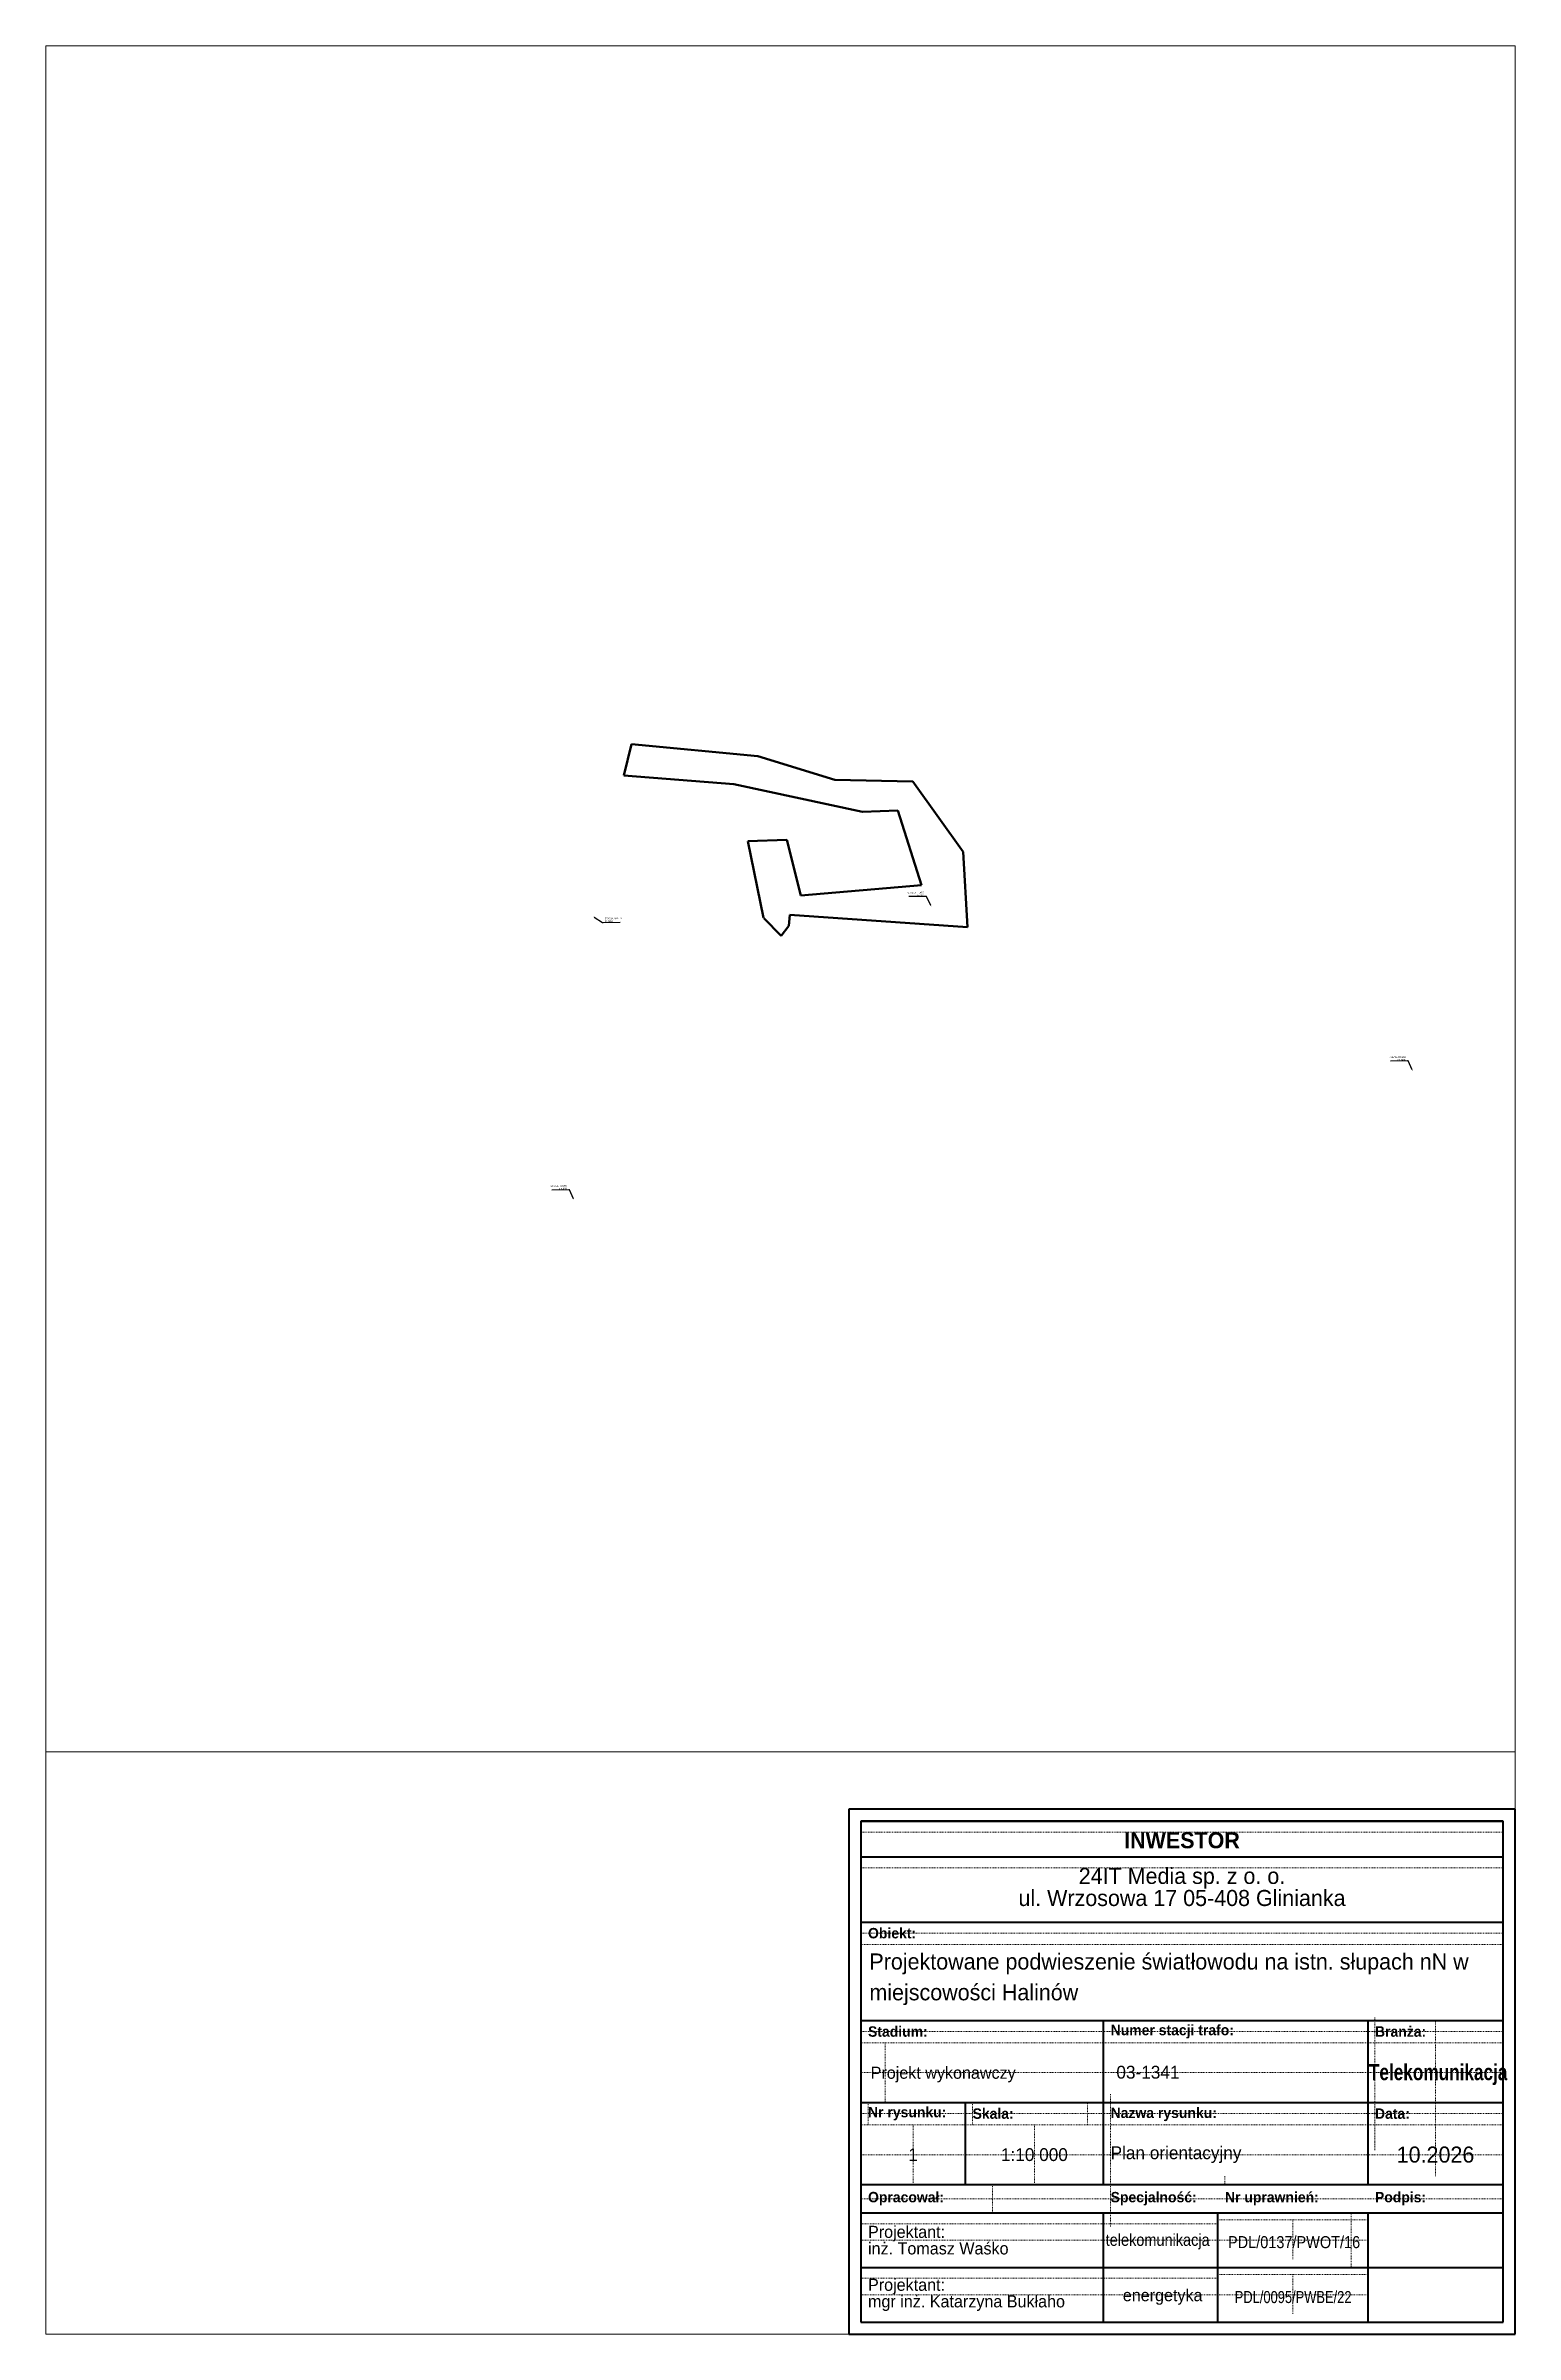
# Paper-space layout '1' of a CAD drawing. Header units: metres, sheet in millimetres. Extents: x 1 to 184, y 1 to 286.
# The model-space entities are those that its viewports show. They can reach past a viewport. Long polylines and large blocks are cut down to what shows.
import ezdxf
from ezdxf import colors
from ezdxf.entities.mleader import LeaderData, LeaderLine
from ezdxf.math import Vec2, Vec3

# ---------------------------------------------------------------- set-up
doc = ezdxf.new("R2010")
doc.units = ezdxf.units.M
doc.header["$MEASUREMENT"] = 0
doc.linetypes.add('DASHED', pattern=[19.05, 12.7, -6.35])
doc.linetypes.add('DGN Style 2', pattern=[0.005224, 0.003135, -0.00209])
doc.layers.get('0').update_dxf_attribs({"lineweight": 18})
doc.layers.add('!trafo', color=6, linetype='DASHED', lineweight=50)
doc.layers.add('@Tabelka', color=7, linetype='Continuous', lineweight=13)
doc.layers.add('@KonstrTabelki', color=253, linetype='DGN Style 2', lineweight=0, plot=False)
doc.layers.add('_mm trafo', color=3, linetype='Continuous', plot=False)
doc.styles.add('BardzoMale-PrawaGora', font='arial.ttf', dxfattribs={"height": 0.0025})
doc.styles.get("Standard").update_dxf_attribs({"font": ''})
doc.styles.get('Standard').set_extended_font_data('Lato Light')
picture_1 = doc.add_image_def('image1.png', size_in_pixel=(5547, 3763))

# ---------------------------------------------------------------- blocks, each defined once
blk = doc.blocks.new('tabelka')
at = {"layer": '@KonstrTabelki', "lineweight": 0}
for p, q in [((-1.5, 62.52), (-81.5, 62.52)), ((-1.5, 58.08), (-81.5, 58.08)), ((-1.5, 49.94), (-81.5, 49.94)), ((-81.5, 48.55), (-1.5, 48.55)), ((-1.5, 37.69), (-81.5, 37.69)), ((-17.47, 39.44), (-17.47, 22.94)), ((-9.93, 19.68), (-9.93, 39.08)), ((-81.5, 36.3), (-1.5, 36.3)), ((-78.46, 36.3), (-78.46, 28.86)), ((-81.5, 32.58), (-1.5, 32.58)), ((-80.6, 28.86), (-80.6, 26.08)), ((-67.58, 28.86), (-67.58, 26.08)), ((-53.27, 26.08), (-53.27, 28.86)), ((-50.39, 29.9), (-50.39, 18.64)), ((-17.47, 28.86), (-17.47, 22.94)), ((-9.93, 19.68), (-9.93, 28.86)), ((-1.5, 27.47), (-81.5, 27.47)), ((-81.5, 26.08), (-1.5, 26.08)), ((-74.99, 18.64), (-74.99, 26.08)), ((-59.88, 18.64), (-59.88, 26.08)), ((-1.5, 27.47), (-18.36, 27.47)), ((-1.5, 22.36), (-81.5, 22.36)), ((-1.5, 22.36), (-18.36, 22.36)), ((-65.11, 18.64), (-65.11, 15.11)), ((-50.39, 18.64), (-50.39, 13.41)), ((-36.15, 19.68), (-36.15, 18.64)), ((-81.5, 16.88), (-1.5, 16.88)), ((-20.43, 15.11), (-20.43, 8.31)), ((-37.05, 13.77), (-81.5, 13.77)), ((-37.05, 11.71), (-81.5, 11.71)), ((-37.05, 14.25), (-18.36, 14.25)), ((-18.36, 11.71), (-37.05, 11.71)), ((-27.71, 14.25), (-27.71, 9.31)), ((-37.05, 6.97), (-81.5, 6.97)), ((-37.05, 7.44), (-18.36, 7.44)), ((-27.71, 7.44), (-27.71, 2.5)), ((-37.05, 4.9), (-81.5, 4.9)), ((-18.36, 4.9), (-37.05, 4.9))]:
    blk.add_line(p, q, dxfattribs=at)
at = {"layer": '@KonstrTabelki'}
for points in [[(-51.29, 28.86), (-51.29, 39.08)], [(-51.29, 18.64), (-51.29, 28.86)]]:
    blk.add_lwpolyline(points, dxfattribs=at)
at = {"layer": '@Tabelka', "lineweight": 40}
for p, q in [((0, 65.41), (-83, 65.41)), ((-83, 65.41), (-83, 0)), ((-81.5, 63.91), (-1.5, 63.91)), ((-1.5, 63.91), (-81.5, 63.91)), ((-81.5, 63.91), (-81.5, 1.5)), ((-1.5, 1.5), (-1.5, 63.91)), ((0, 0), (0, 65.41)), ((-81.5, 59.47), (-1.5, 59.47)), ((-81.5, 51.33), (-1.5, 51.33)), ((-81.5, 39.08), (-1.5, 39.08)), ((-81.5, 39.08), (-18.36, 39.08)), ((-51.29, 28.86), (-51.29, 39.08)), ((-18.36, 39.08), (-18.36, 28.86)), ((-51.29, 28.86), (-51.29, 35.67)), ((-81.5, 28.86), (-18.36, 28.86)), ((-68.48, 18.64), (-68.48, 28.86)), ((-51.29, 18.64), (-51.29, 28.86)), ((-18.36, 28.86), (-1.5, 28.86)), ((-18.36, 28.86), (-18.36, 18.64)), ((-51.29, 18.64), (-51.29, 25.45)), ((-18.36, 25.45), (-18.36, 18.64)), ((-81.5, 18.64), (-1.5, 18.64)), ((-81.5, 18.64), (-1.5, 18.64)), ((-81.5, 15.11), (-1.5, 15.11)), ((-51.29, 1.5), (-51.29, 15.11)), ((-37.05, 1.5), (-37.05, 15.11)), ((-18.36, 15.11), (-18.36, 1.5)), ((-81.5, 8.31), (-1.5, 8.31)), ((-81.5, 8.31), (-1.5, 8.31)), ((-81.5, 1.5), (-1.5, 1.5)), ((-83, 0), (0, 0))]:
    blk.add_line(p, q, dxfattribs=at)
at = {"color": 18, "true_color": 0x000000, "insert": (-80.43, 47.42), "char_height": 2, "width": 76.9558, "attachment_point": 1, "line_spacing_factor": 0.825, "style": 'BardzoMale-PrawaGora'}
blk.add_mtext('\\pxsm1.15,ql;{\\fLato Light|b0|i0|c238|p34;\\C256;Projektowane podwieszenie światłowodu na istn. słupach nN w miejscowości Halinów}', dxfattribs=at)
at = {"color": 1, "insert": (-49.67, 32.62, 1), "char_height": 1.6, "width": 26.3577, "attachment_point": 4}
blk.add_mtext('{\\C18;\\c0;03-1341}', dxfattribs=at)
at = {"layer": '@Tabelka'}
for s, insert, char_height, attachment_point, line_spacing_factor in [('{\\fLato Light|b1|i0|c238|p34;INWESTOR}', (-41.5, 62.52), 2, 2, 0.825), ('24IT Media sp. z o. o.\\Pul. Wrzosowa 17 05-408 Glinianka', (-41.5, 58.08), 2, 2, 0.825), ('{\\fLato Light|b1|i0|c238|p34;Obiekt:}', (-80.6, 49.94), 1.3, 4, 0.946154), ('{\\fLato Light|b1|i0|c238|p34;Branża:}', (-17.47, 37.69), 1.3, 4, 0.946154), ('Projekt wykonawczy', (-80.27, 32.34), 1.5, 4, 0.825), ('{\\fLato Light|b1|i0|c238|p34;\\W0.8;Telekomunikacja}', (-9.6, 32.34), 2, 5, 0.76875), ('{\\fLato Light|b1|i0|c238|p34;Nr rysunku:}', (-80.6, 27.47), 1.3, 4, 0.946154), ('{\\fLato Light|b1|i0|c238|p34;Skala:}', (-67.58, 27.47), 1.3, 4, 0.946154), ('{\\fLato Light|b1|i0|c238|p34;Nazwa rysunku:}', (-50.39, 27.38), 1.3, 4, 0.946154), ('{\\fLato Light|b1|i0|c238|p34;Data:}', (-17.47, 27.47), 1.3, 4, 0.946154), ('10.2026', (-9.93, 22.36), 2, 5, 0.825), ('{\\fLato Light|b1|i0|c238|p34;Opracował:}', (-80.6, 16.88), 1.3, 4, 0.946154), ('{\\fLato Light|b1|i0|c238|p34;Specjalność:}', (-50.39, 16.88), 1.3, 4, 0.946154), ('{\\fLato Light|b1|i0|c238|p34;Nr uprawnień:}', (-36.15, 16.88), 1.3, 4, 0.946154), ('{\\fLato Light|b1|i0|c238|p34;Podpis:}', (-17.47, 16.88), 1.3, 4, 0.946154)]:
    blk.add_mtext(s, dxfattribs=dict(at, insert=insert, char_height=char_height, attachment_point=attachment_point, line_spacing_factor=line_spacing_factor))
for s, insert, char_height, width, attachment_point, line_spacing_factor in [('{\\fLato Light|b1|i0|c238|p34;Stadium:}', (-80.6, 37.69), 1.3, 8.6456, 4, 0.946154), ('{\\fLato Light|b1|i0|c238|p34;Numer stacji trafo:}', (-50.39, 37.69), 1.3, 16.1141, 4, 0.946154), ('Projektant:\\Pinż. Tomasz Waśko', (-80.6, 11.71), 1.5, 27.9275, 4, 0.825), ('{\\W0.9;telekomunikacja}', (-44.53, 11.53), 1.5, 22.915, 5, 0.825), ('{\\W0.9;PDL/0137/PWOT/16}', (-27.54, 11.46), 1.5, 22.915, 5, 0.825), ('Projektant:\\Pmgr inż. Katarzyna Bukłaho', (-80.6, 4.9), 1.5, 27.9275, 4, 0.825), ('energetyka', (-43.91, 4.64), 1.5, 22.915, 5, 0.825), ('{\\W0.8;PDL/0095/PWBE/22}', (-27.66, 4.62), 1.5, 22.915, 5, 0.825)]:
    blk.add_mtext(s, dxfattribs=dict(at, insert=insert, char_height=char_height, width=width, attachment_point=attachment_point, line_spacing_factor=line_spacing_factor))

msp = doc.modelspace()

# ---------------------------------------------------------------- linework, layer by layer
at = {"layer": '!trafo'}
msp.add_lwpolyline([(7525278.03668, 5787867.70074), (7525299.48376, 5787845.81104), (7525309.07821, 5787857.88981), (7525310.52035, 5787871.79621), (7525531.80393, 5787856.50988), (7525526.31883, 5787950.17845), (7525463.45119, 5788037.93999), (7525366.40719, 5788040.04964), (7525270.76082, 5788069.30695), (7525113.38075, 5788084.49644), (7525103.67635, 5788045.25691), (7525240.80375, 5788034.5768), (7525401.0807, 5788000.17549), (7525445.0825, 5788001.80551), (7525474.4966, 5787908.61658), (7525323.978, 5787895.998), (7525306.77759, 5787965.33038), (7525258.1567, 5787963.68222), (7525277.7163, 5787868.08241)], dxfattribs=at)

# ---------------------------------------------------------------- pictures from other files: only their frames are drawn
image = msp.add_image(picture_1, insert=(7523184.3053, 5784887.6493), size_in_units=(6912.7579, 4689.50928))
image.dxf.flags = 7

# ---------------------------------------------------------------- next in the draw order: leaders
at = {"layer": '_mm trafo', "color": 3}
ml = msp.add_multileader_mtext('Standard', dxfattribs=at)
ml.set_content('STACJA TRAFO\\P03-1341', color=3)
ml.set_leader_properties()
ml.build(insert=Vec2(0, 0))
ml.multileader.update_dxf_attribs({"has_text_frame": 1, "text_left_attachment_type": 5, "text_right_attachment_type": 5, "dogleg_length": 1, "arrow_head_size": 1.5})
ctx = ml.context
ctx.base_point, ctx.char_height, ctx.arrow_head_size, ctx.plane_origin, ctx.plane_x_axis, ctx.plane_y_axis = Vec3(7525455.10914, 5787894.37083), 2, 1.5, Vec3(7525489.77131, 5787851.36453), Vec3(0.9998914966, 0.0147307535), Vec3(-0.0147307535, 0.9998914966)
ctx.left_attachment, ctx.right_attachment, ctx.text_align_type, ctx.attachment_type = 5, 5, 2, 2
notes = []
notes.append((ctx, [(0, (1, 1, 0), (7525480.81167, 5787894.74949), (-0.9998914966, -0.0147307535), 1, [(0, [(7525486.53411, 5787882.17254)], 0, [])])]))
ctx.mtext.insert, ctx.mtext.text_direction, ctx.mtext.rotation, ctx.mtext.alignment, ctx.mtext.flow_direction = Vec3(7525477.72627, 5787900.52422), Vec3(0.9998914966, 0.0147307535), 0.0147312863, 3, 5
ctx.mtext.has_bg_fill, ctx.mtext.bg_color, ctx.mtext.bg_scale_factor, ctx.mtext.bg_transparency, ctx.mtext.use_window_bg_color = 1, -1073741824, 1, 0, 1
ml = msp.add_multileader_mtext('Standard', dxfattribs=at)
ml.set_content('STACJA TRAFO\\P03-0664', color=3)
ml.set_leader_properties()
ml.build(insert=Vec2(0, 0))
ml.multileader.update_dxf_attribs({"has_text_frame": 1, "text_left_attachment_type": 5, "text_right_attachment_type": 5, "dogleg_length": 1, "arrow_head_size": 1.5})
ctx = ml.context
ctx.base_point, ctx.char_height, ctx.arrow_head_size, ctx.plane_origin, ctx.plane_x_axis, ctx.plane_y_axis = Vec3(7525078.05862, 5787862.31342), 2, 1.5, Vec3(7525068.9256, 5787838.9772), Vec3(0.9998914966, 0.0147307535), Vec3(-0.0147307535, 0.9998914966)
ctx.left_attachment, ctx.right_attachment, ctx.attachment_type = 5, 5, 2
notes.append((ctx, [(0, (1, 1, 0), (7525077.05873, 5787862.29869), (0.9998914966, 0.0147307535), 1, [(0, [(7525065.6884, 5787869.7852)], 0, [])])]))
ctx.mtext.insert, ctx.mtext.text_direction, ctx.mtext.rotation, ctx.mtext.flow_direction = Vec3(7525079.97268, 5787868.1618), Vec3(0.9998914966, 0.0147307535), 0.0147312863, 5
ctx.mtext.has_bg_fill, ctx.mtext.bg_color, ctx.mtext.bg_scale_factor, ctx.mtext.bg_transparency, ctx.mtext.use_window_bg_color = 1, -1073741824, 1, 0, 1
ml = msp.add_multileader_mtext('Standard', dxfattribs=at)
ml.set_content('STACJA TRAFO\\P03-0496', color=3)
ml.set_leader_properties()
ml.build(insert=Vec2(0, 0))
ml.multileader.update_dxf_attribs({"has_text_frame": 1, "text_left_attachment_type": 5, "text_right_attachment_type": 5, "dogleg_length": 1, "arrow_head_size": 1.5})
ctx = ml.context
ctx.base_point, ctx.char_height, ctx.arrow_head_size, ctx.plane_origin, ctx.plane_x_axis, ctx.plane_y_axis = Vec3(7526054.72081, 5787689.46217), 2, 1.5, Vec3(7526089.38298, 5787646.45587), Vec3(0.9998914966, 0.0147307535), Vec3(-0.0147307535, 0.9998914966)
ctx.left_attachment, ctx.right_attachment, ctx.text_align_type, ctx.attachment_type = 5, 5, 2, 2
notes.append((ctx, [(0, (1, 1, 0), (7526080.42334, 5787689.84083), (-0.9998914966, -0.0147307535), 1, [(0, [(7526086.14578, 5787677.26388)], 0, [])])]))
ctx.mtext.insert, ctx.mtext.text_direction, ctx.mtext.rotation, ctx.mtext.alignment, ctx.mtext.flow_direction = Vec3(7526077.33794, 5787695.61556), Vec3(0.9998914966, 0.0147307535), 0.0147312863, 3, 5
ctx.mtext.has_bg_fill, ctx.mtext.bg_color, ctx.mtext.bg_scale_factor, ctx.mtext.bg_transparency, ctx.mtext.use_window_bg_color = 1, -1073741824, 1, 0, 1
ml = msp.add_multileader_mtext('Standard', dxfattribs=at)
ml.set_content('STACJA TRAFO\\P03-0541', color=3)
ml.set_leader_properties()
ml.build(insert=Vec2(0, 0))
ml.multileader.update_dxf_attribs({"has_text_frame": 1, "text_left_attachment_type": 5, "text_right_attachment_type": 5, "dogleg_length": 1, "arrow_head_size": 1.5})
ctx = ml.context
ctx.base_point, ctx.char_height, ctx.arrow_head_size, ctx.plane_origin, ctx.plane_x_axis, ctx.plane_y_axis = Vec3(7525010.29461, 5787529.0448), 2, 1.5, Vec3(7525044.95678, 5787486.0385), Vec3(0.9998914966, 0.0147307535), Vec3(-0.0147307535, 0.9998914966)
ctx.left_attachment, ctx.right_attachment, ctx.text_align_type, ctx.attachment_type = 5, 5, 2, 2
notes.append((ctx, [(0, (1, 1, 0), (7525035.99714, 5787529.42345), (-0.9998914966, -0.0147307535), 1, [(0, [(7525041.71957, 5787516.8465)], 0, [])])]))
ctx.mtext.insert, ctx.mtext.text_direction, ctx.mtext.rotation, ctx.mtext.alignment, ctx.mtext.flow_direction = Vec3(7525032.91174, 5787535.19818), Vec3(0.9998914966, 0.0147307535), 0.0147312863, 3, 5
ctx.mtext.has_bg_fill, ctx.mtext.bg_color, ctx.mtext.bg_scale_factor, ctx.mtext.bg_transparency, ctx.mtext.use_window_bg_color = 1, -1073741824, 1, 0, 1
for ctx, leaders in notes:
    for number, flags, end, landing, length, lines in leaders:
        leader = LeaderData()
        leader.index, (leader.has_last_leader_line, leader.has_dogleg_vector, leader.attachment_direction) = number, flags
        leader.last_leader_point, leader.dogleg_vector, leader.dogleg_length = Vec3(end), Vec3(landing), length
        for number, points, colour, breaks in lines:
            line = LeaderLine()
            line.index, line.vertices, line.color, line.breaks = number, Vec3.list(points), colors.encode_raw_color(colour), breaks
            leader.lines.append(line)
        ctx.leaders.append(leader)

psp = doc.layouts.new('1')

# ---------------------------------------------------------------- linework, layer by layer
psp.add_lwpolyline([(1, 286), (184, 286), (184, 1), (1, 1)], close=True)

# ---------------------------------------------------------------- block references
psp.add_blockref('tabelka', (184, 1))

# ---------------------------------------------------------------- texts
at = {"char_height": 1.6}
for s, insert, width, attachment_point in [('1', (109.01, 23.36), 9.2791, 5), ('1:10 000', (124.12, 23.36), 9.2791, 5), ('Plan orientacyjny', (133.61, 23.36), 54.2776, 4)]:
    psp.add_mtext(s, dxfattribs=dict(at, insert=insert, width=width, attachment_point=attachment_point))

# ---------------------------------------------------------------- viewports
at = {"layer": '0', "view_target_point": (829635257.36457, 575601763.22742)}
psp.add_viewport(center=(92.5, 179.77), size=(183, 212.447), view_center_point=(-822109958.57603, -569813871.41994), view_height=2124.471462, dxfattribs=at)

doc.saveas('drawing.dxf')
